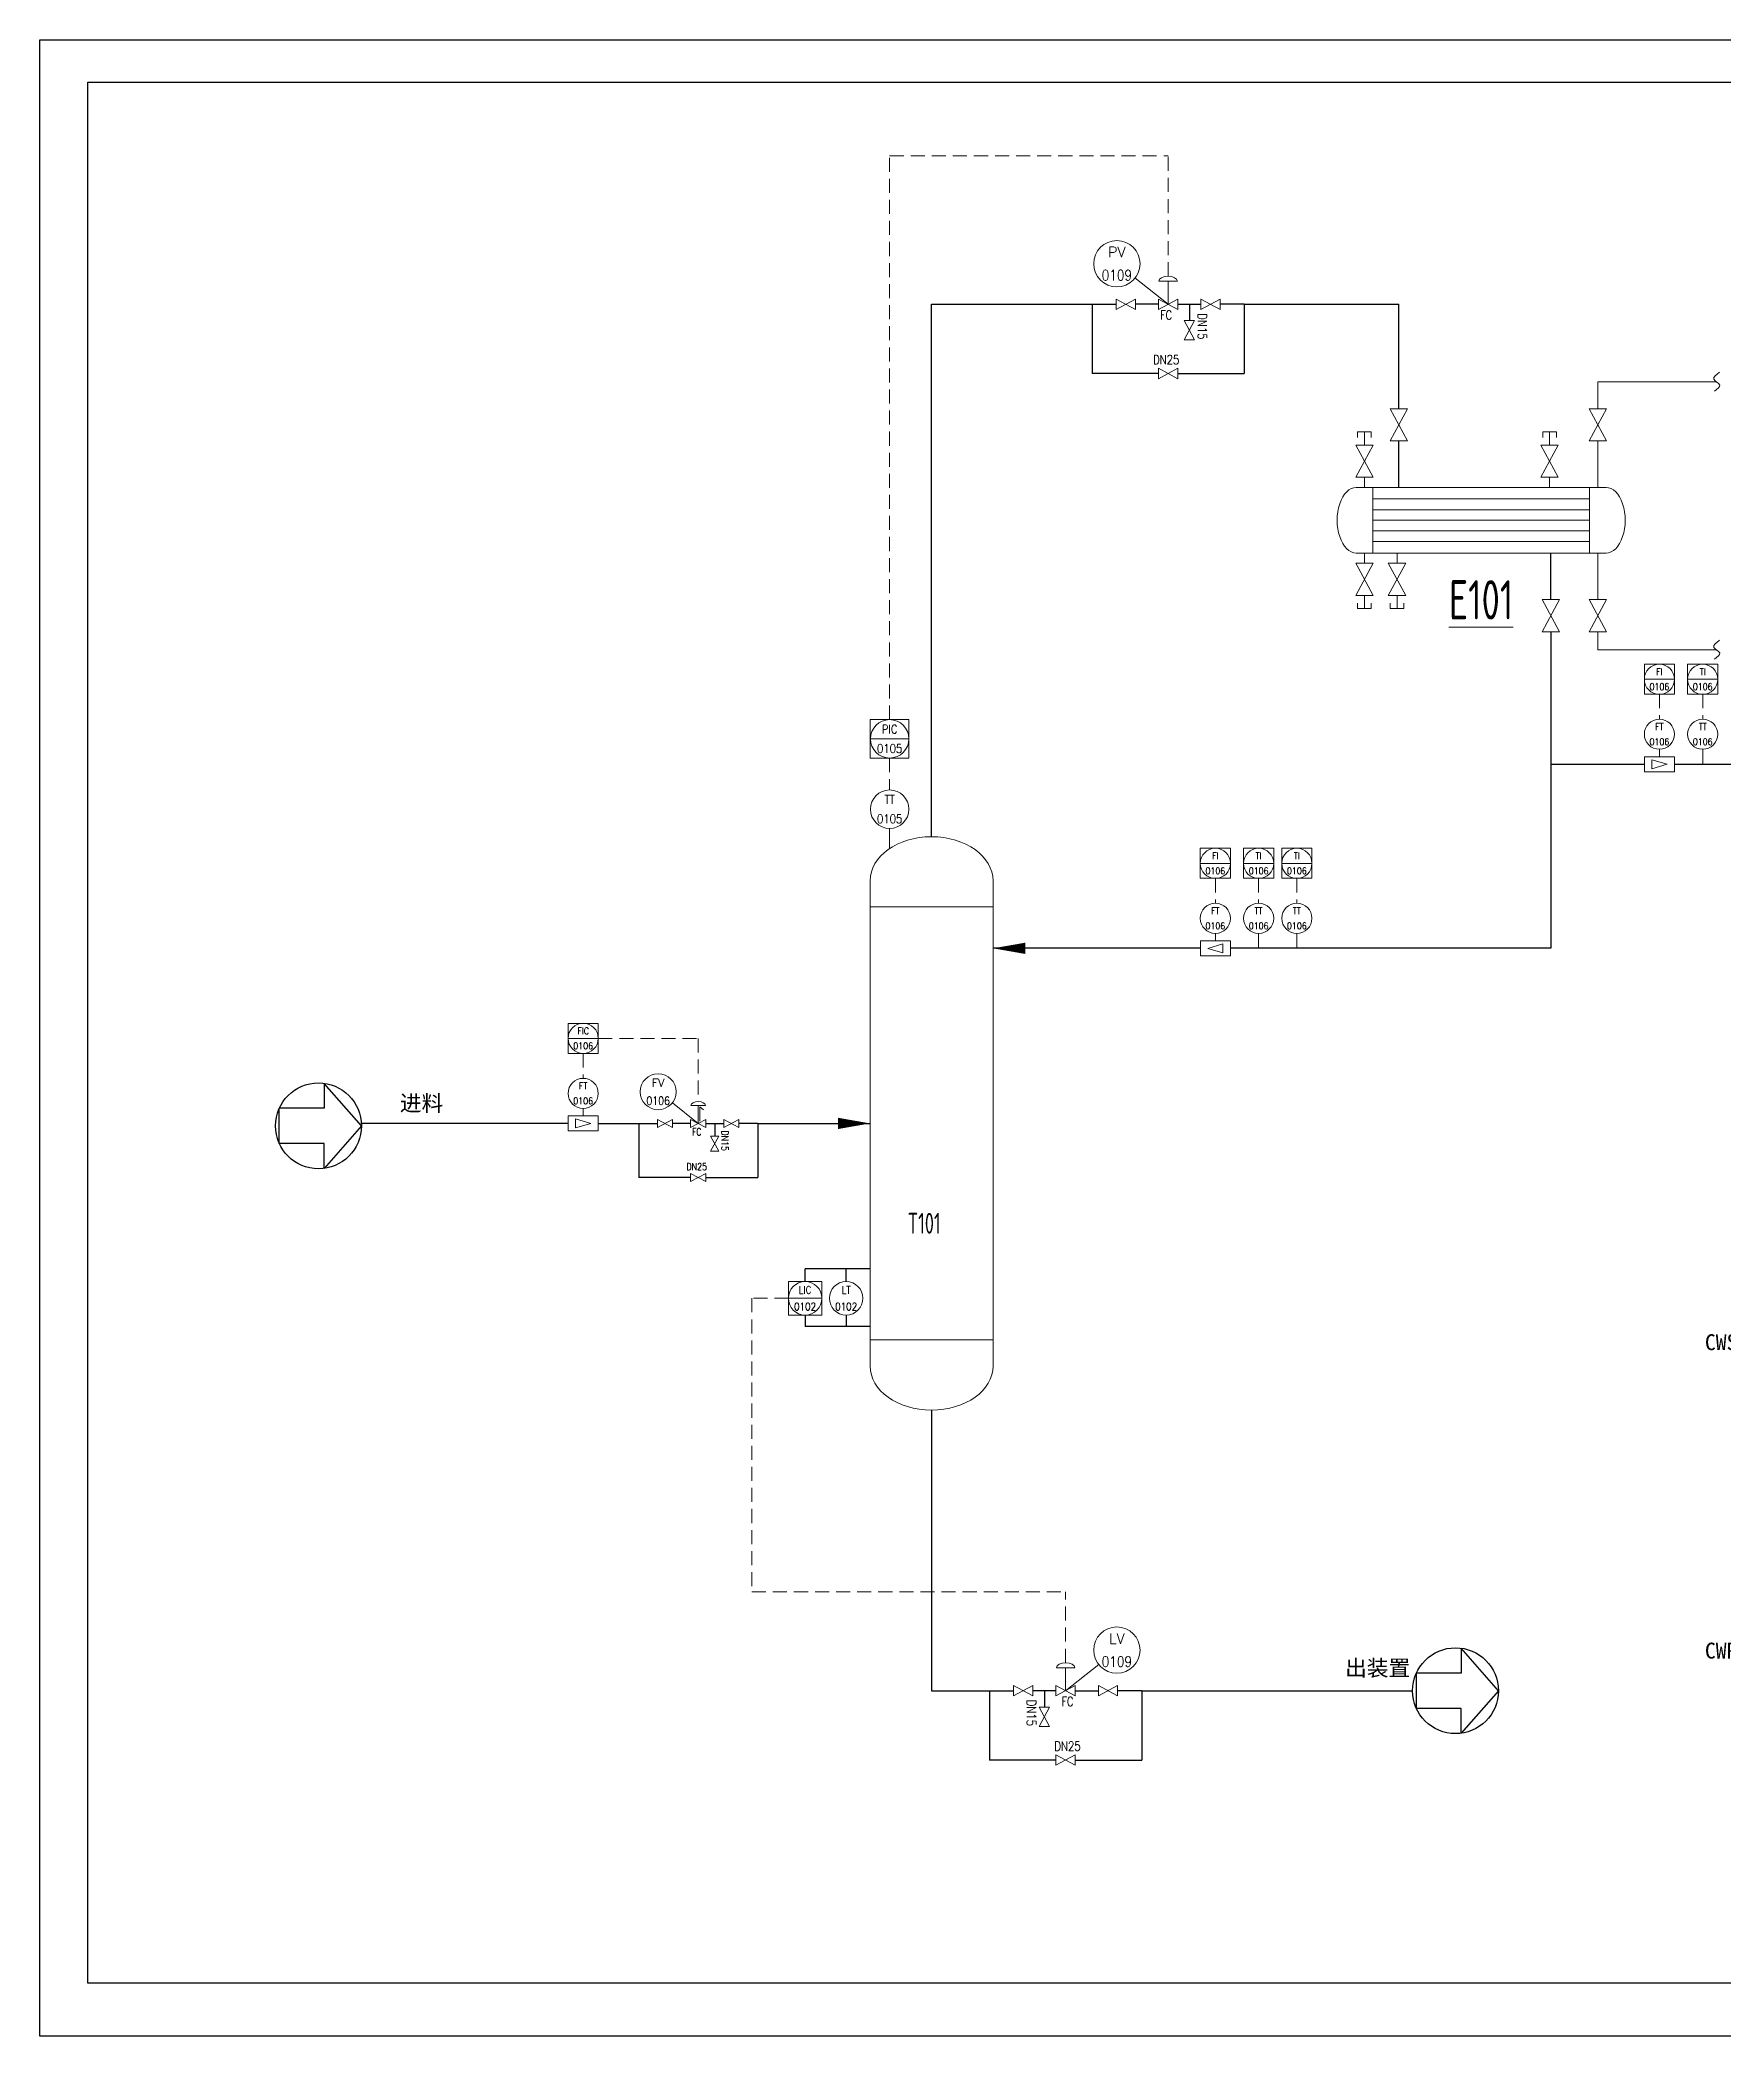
# Model space of a CAD drawing. Header units: millimetres. Extents: x 19974 to 20305, y 315 to 493.
# Drawn here: x 19974.1 to 20123.8, y 315.5 to 493.1 of the extents above; entities that cross this region are included whole.
import ezdxf
from ezdxf.enums import TextEntityAlignment as Align

# ---------------------------------------------------------------- set-up
doc = ezdxf.new("R2010")
doc.units = ezdxf.units.MM
doc.linetypes.add('DASHED2', pattern=[0.375, 0.25, -0.125])
for name, color, linetype, lineweight in [('主物料管线', 6, 'Continuous', 30), ('主设备', 7, 'Continuous', 15), ('仪表', 4, 'Continuous', 9), ('仪表虚线', 3, 'DASHED2', 15), ('冷却水', 5, 'Continuous', 18), ('工艺线', 6, 'Continuous', 30), ('文本', 3, 'Continuous', 9), ('阀门', 40, 'Continuous', 18)]:
    doc.layers.add(name, color=color, linetype=linetype, lineweight=lineweight)
doc.styles.get("Standard").update_dxf_attribs({"font": 'txt', "bigfont": 'gbcbig.shx'})
doc.styles.add('wsl-数字字母', font='simplex.shx', dxfattribs={"height": 3.5, "bigfont": 'gbcbig.shx'})
doc.styles.add('尚川', font='gbenor.shx', dxfattribs={"width": 0.8, "height": 5})
doc.styles.add('工程字', font='gbenor.shx', dxfattribs={"width": 0.75, "height": 5, "bigfont": 'gbcbig.shx'})

# ---------------------------------------------------------------- blocks, each defined once
blk = doc.blocks.new('阀门')
at = {"layer": '阀门'}
for p, q in [((2297.87, -353.04), (2295.92, -353.04)), ((2297.87, -353.04), (2295.92, -356.65)), ((2297.87, -356.65), (2295.92, -353.04)), ((2295.92, -356.65), (2297.87, -356.65))]:
    blk.add_line(p, q, dxfattribs=at)
blk = doc.blocks.new('流量计')
at = {"layer": '仪表', "ltscale": 5}
for p, q in [((2374.03, -338.44), (2370.43, -338.44)), ((2370.43, -345.64), (2370.43, -338.44)), ((2374.03, -338.44), (2374.03, -345.64)), ((2371.15, -343.84), (2372.23, -340.24)), ((2371.15, -343.84), (2373.31, -343.84)), ((2372.23, -340.24), (2373.31, -343.84)), ((2374.03, -345.64), (2370.43, -345.64))]:
    blk.add_line(p, q, dxfattribs=at)

msp = doc.modelspace()

# ---------------------------------------------------------------- linework, layer by layer
for p, q in [((20002.66, 396.48), (19999.35, 400.26)), ((19999.35, 400.26), (19999.35, 398.05)), ((20002.66, 396.48), (19999.35, 400.26)), ((19999.35, 400.26), (19999.35, 398.05)), ((19999.35, 398.05), (19995.36, 398.05)), ((19995.36, 394.91), (19995.36, 398.05)), ((19999.35, 398.05), (19995.36, 398.05)), ((19995.36, 394.91), (19995.36, 398.05)), ((20002.66, 396.48), (19999.35, 392.7)), ((20002.66, 396.48), (19999.35, 392.7)), ((19999.35, 394.91), (19995.36, 394.91)), ((19999.35, 394.91), (19995.36, 394.91)), ((19999.35, 392.7), (19999.35, 394.91)), ((19999.35, 392.7), (19999.35, 394.91)), ((20103.8, 346.22), (20100.5, 350)), ((20100.5, 350), (20100.5, 347.79)), ((20103.8, 346.22), (20100.5, 350)), ((20100.5, 350), (20100.5, 347.79)), ((20100.5, 347.79), (20096.51, 347.79)), ((20096.51, 344.65), (20096.51, 347.79)), ((20100.5, 347.79), (20096.51, 347.79)), ((20096.51, 344.65), (20096.51, 347.79)), ((20100.5, 344.65), (20096.51, 344.65)), ((20100.5, 344.65), (20096.51, 344.65)), ((20103.8, 346.22), (20100.5, 342.44)), ((20103.8, 346.22), (20100.5, 342.44)), ((20100.5, 342.44), (20100.5, 344.65)), ((20100.5, 342.44), (20100.5, 344.65))]:
    msp.add_line(p, q)
for centre in [(19998.84, 396.48), (19998.84, 396.48), (20099.98, 346.22), (20099.98, 346.22)]:
    msp.add_circle(centre, 3.82)
at = {"layer": '主物料管线', "ltscale": 20}
msp.add_line((20023.73, 396.7), (20027.34, 396.7), dxfattribs=at)
at = {"layer": '主物料管线', "ltscale": 5}
for p, q in [((20027.34, 396.7), (20027.34, 391.88)), ((20031.95, 396.7), (20030.35, 396.7)), ((20033.29, 396.7), (20034.9, 396.7)), ((20037.91, 396.7), (20037.91, 391.88)), ((20031.95, 391.88), (20027.34, 391.88)), ((20033.29, 391.88), (20037.91, 391.88))]:
    msp.add_line(p, q, dxfattribs=at)
at = {"layer": '主物料管线'}
for p, q in [((20027.34, 396.7), (20029, 396.7)), ((20037.91, 396.7), (20036.24, 396.7))]:
    msp.add_line(p, q, dxfattribs=at)
at = {"layer": '主物料管线', "ltscale": 10}
msp.add_line((20034.1, 396.7), (20034.1, 395.56), dxfattribs=at)
at = {"layer": '主设备', "ltscale": 5}
for p, q in [((20091.27, 458.23), (20091.27, 457.74)), ((20092.49, 458.23), (20091.27, 458.23)), ((20091.88, 457.06), (20091.88, 458.23)), ((20092.49, 458.23), (20092.49, 457.74)), ((20107.74, 458.23), (20107.74, 457.74)), ((20108.96, 458.23), (20107.74, 458.23)), ((20108.35, 457.06), (20108.35, 458.23)), ((20108.96, 458.23), (20108.96, 457.74)), ((20092.62, 453.29), (20091.15, 453.29)), ((20091.88, 454.2), (20091.88, 453.29)), ((20108.35, 454.2), (20108.35, 453.29)), ((20111.91, 453.29), (20113.38, 453.29)), ((20091.15, 447.45), (20092.62, 447.45)), ((20091.88, 446.55), (20091.88, 447.45)), ((20094.78, 446.55), (20094.78, 447.45)), ((20113.38, 447.45), (20111.91, 447.45)), ((20091.27, 442.51), (20091.27, 443)), ((20092.49, 442.51), (20091.27, 442.51)), ((20091.88, 443.68), (20091.88, 442.51)), ((20092.49, 442.51), (20092.49, 443)), ((20094.17, 442.51), (20094.17, 443)), ((20095.39, 442.51), (20094.17, 442.51)), ((20094.78, 443.68), (20094.78, 442.51)), ((20095.39, 442.51), (20095.39, 443)), ((20047.91, 415.97), (20047.91, 418.29)), ((20058.85, 415.97), (20058.85, 418.29)), ((20047.91, 377.43), (20047.91, 375.11)), ((20058.85, 377.43), (20058.85, 375.11))]:
    msp.add_line(p, q, dxfattribs=at)
at = {"layer": '主设备'}
for p, q in [((20092.62, 453.29), (20111.91, 453.29)), ((20092.62, 447.45), (20092.62, 453.29)), ((20111.91, 453.29), (20111.91, 447.45)), ((20111.91, 452.27), (20092.62, 452.27)), ((20111.91, 451.31), (20092.62, 451.31)), ((20111.91, 450.37), (20092.62, 450.37)), ((20111.91, 449.43), (20092.62, 449.43)), ((20111.91, 448.47), (20092.62, 448.47)), ((20111.91, 447.45), (20092.62, 447.45))]:
    msp.add_line(p, q, dxfattribs=at)
at = {"layer": '主设备', "ltscale": 5}
msp.add_lwpolyline([(20047.91, 415.97), (20058.85, 415.97), (20058.85, 377.43), (20047.91, 377.43)], close=True, dxfattribs=at)
for centre, major_axis, ratio, start_param, end_param in [((20091.15, 450.37), (0, 2.92), 0.58154, 0, 3.141593), ((20053.38, 418.29), (-5.47, 0), 0.716402, 3.141593, 6.283185)]:
    msp.add_ellipse(centre, major_axis=major_axis, ratio=ratio, start_param=start_param, end_param=end_param, dxfattribs=at)
at = {"layer": '主设备', "ltscale": 5, "extrusion": (0, 0, -1)}
for centre, major_axis, ratio, start_param, end_param in [((20113.38, 450.37), (0, 2.92), 0.58154, 0, 3.141593), ((20053.38, 375.11), (-5.47, 0), 0.716402, 3.141593, 6.283185)]:
    msp.add_ellipse(centre, major_axis=major_axis, ratio=ratio, start_param=start_param, end_param=end_param, dxfattribs=at)
at = {"layer": '仪表', "ltscale": 5}
for p, q in [((20074.42, 469.59), (20071.47, 471.93)), ((20116.78, 437.56), (20119.46, 437.56)), ((20116.78, 434.89), (20116.78, 437.56)), ((20119.46, 437.56), (20119.46, 434.89)), ((20120.63, 437.56), (20123.31, 437.56)), ((20120.63, 434.89), (20120.63, 437.56)), ((20123.31, 437.56), (20123.31, 434.89)), ((20116.78, 436.22), (20119.46, 436.22)), ((20120.63, 436.22), (20123.31, 436.22)), ((20119.46, 434.89), (20116.78, 434.89)), ((20123.31, 434.89), (20120.63, 434.89)), ((20051.36, 432.63), (20047.93, 432.63)), ((20047.93, 432.63), (20047.93, 429.21)), ((20051.36, 429.21), (20051.36, 432.63)), ((20051.36, 430.92), (20047.93, 430.92)), ((20118.12, 429.33), (20118.12, 429.99)), ((20121.97, 428.66), (20121.97, 429.99)), ((20047.93, 429.21), (20051.36, 429.21)), ((20049.65, 421.15), (20049.65, 422.94)), ((20077.28, 421.18), (20079.96, 421.18)), ((20077.28, 418.51), (20077.28, 421.18)), ((20079.96, 421.18), (20079.96, 418.51)), ((20081.13, 421.18), (20083.81, 421.18)), ((20081.13, 418.51), (20081.13, 421.18)), ((20083.81, 421.18), (20083.81, 418.51)), ((20084.53, 421.18), (20087.21, 421.18)), ((20084.53, 418.51), (20084.53, 421.18)), ((20087.21, 421.18), (20087.21, 418.51)), ((20077.28, 419.84), (20079.96, 419.84)), ((20081.13, 419.84), (20083.81, 419.84)), ((20084.53, 419.84), (20087.21, 419.84)), ((20079.96, 418.51), (20077.28, 418.51)), ((20083.81, 418.51), (20081.13, 418.51)), ((20087.21, 418.51), (20084.53, 418.51)), ((20078.62, 412.94), (20078.62, 413.61)), ((20082.47, 412.28), (20082.47, 413.61)), ((20085.87, 412.28), (20085.87, 413.61)), ((20021.05, 405.6), (20023.73, 405.6)), ((20021.05, 402.93), (20021.05, 405.6)), ((20023.73, 405.6), (20023.73, 402.93)), ((20021.05, 404.27), (20023.73, 404.27)), ((20023.73, 402.93), (20021.05, 402.93)), ((20022.39, 397.37), (20022.39, 398.04)), ((20032.62, 396.7), (20030.32, 398.53)), ((20043.62, 382.62), (20040.65, 382.62)), ((20040.65, 382.62), (20040.65, 379.65)), ((20043.62, 379.65), (20043.62, 382.62)), ((20043.62, 381.14), (20040.65, 381.14)), ((20040.65, 379.65), (20043.62, 379.65)), ((20065.3, 346.22), (20068.25, 348.56))]:
    msp.add_line(p, q, dxfattribs=at)
at = {"layer": '仪表', "lineweight": -3}
for p, q in [((20047.91, 383.77), (20042.13, 383.77)), ((20042.13, 382.62), (20042.13, 383.77)), ((20045.78, 382.62), (20045.78, 383.77)), ((20042.13, 379.65), (20042.13, 378.64)), ((20047.91, 378.64), (20042.13, 378.64)), ((20045.78, 379.65), (20045.78, 378.64))]:
    msp.add_line(p, q, dxfattribs=at)
at = {"layer": '仪表', "ltscale": 5}
for centre, radius in [((20069.86, 473.2), 2.06), ((20118.12, 436.22), 1.34), ((20121.97, 436.22), 1.34), ((20049.65, 430.92), 1.71), ((20118.12, 431.33), 1.34), ((20121.97, 431.33), 1.34), ((20049.65, 424.66), 1.71), ((20078.62, 419.84), 1.34), ((20082.47, 419.84), 1.34), ((20085.87, 419.84), 1.34), ((20078.62, 414.95), 1.34), ((20082.47, 414.95), 1.34), ((20085.87, 414.95), 1.34), ((20022.39, 404.27), 1.34), ((20022.39, 399.37), 1.34), ((20029.06, 399.52), 1.6), ((20042.13, 381.14), 1.49), ((20045.78, 381.14), 1.49), ((20069.86, 349.84), 2.06)]:
    msp.add_circle(centre, radius, dxfattribs=at)
at = {"layer": '仪表虚线', "ltscale": 5}
for p, q in [((20049.65, 432.63), (20049.65, 482.81)), ((20049.65, 482.81), (20074.42, 482.81)), ((20074.42, 472.08), (20074.42, 482.81)), ((20118.12, 434.89), (20118.12, 432.67)), ((20121.97, 434.89), (20121.97, 432.67)), ((20049.65, 429.21), (20049.65, 426.37)), ((20078.62, 418.51), (20078.62, 416.29)), ((20082.47, 418.51), (20082.47, 416.29)), ((20085.87, 418.51), (20085.87, 416.29)), ((20023.73, 404.27), (20032.62, 404.27)), ((20032.62, 404.27), (20032.62, 398.65)), ((20022.39, 402.93), (20022.39, 400.71)), ((20040.65, 381.14), (20037.39, 381.14)), ((20037.39, 381.14), (20037.39, 355.03)), ((20037.39, 355.03), (20065.3, 355.03)), ((20065.3, 348.71), (20065.3, 355.03))]:
    msp.add_line(p, q, dxfattribs=at)
at = {"layer": '冷却水', "ltscale": 5}
for p, q in [((20112.64, 462.69), (20112.64, 460.3)), ((20112.64, 462.69), (20123.19, 462.69)), ((20112.64, 457.44), (20112.64, 453.29)), ((20112.64, 443.3), (20112.64, 447.45)), ((20112.64, 438.84), (20112.64, 440.44)), ((20112.64, 438.84), (20123.19, 438.84))]:
    msp.add_line(p, q, dxfattribs=at)
for points in [[(20123.02, 461.87), (20123.48, 462.4), (20122.97, 462.91), (20123.45, 463.54)], [(20123.02, 438.02), (20123.48, 438.56), (20122.97, 439.06), (20123.45, 439.7)]]:
    msp.add_spline(points, degree=3, dxfattribs=at)
at = {"layer": '工艺线', "ltscale": 5}
for p, q in [((20053.38, 422.2), (20053.38, 469.59)), ((20053.38, 469.59), (20067.65, 469.59)), ((20067.65, 469.59), (20067.65, 463.42)), ((20073.56, 469.59), (20071.51, 469.59)), ((20075.28, 469.59), (20077.34, 469.59)), ((20081.19, 469.59), (20081.19, 463.42)), ((20081.19, 469.59), (20094.94, 469.59)), ((20094.94, 460.3), (20094.94, 469.59)), ((20073.56, 463.42), (20067.65, 463.42)), ((20075.28, 463.42), (20081.19, 463.42)), ((20094.94, 453.29), (20094.94, 457.44)), ((20108.45, 443.3), (20108.45, 447.45)), ((20108.45, 440.44), (20108.45, 428.66)), ((20108.45, 428.66), (20116.78, 428.66)), ((20108.45, 428.66), (20108.45, 412.28)), ((20119.46, 428.66), (20136.03, 428.66)), ((20077.28, 412.28), (20058.85, 412.28)), ((20108.45, 412.28), (20079.96, 412.28)), ((20021.05, 396.7), (20002.65, 396.7)), ((20037.91, 396.7), (20047.91, 396.7)), ((20053.38, 371.19), (20053.38, 346.22)), ((20053.38, 346.22), (20058.53, 346.22)), ((20058.53, 346.22), (20058.53, 340.05)), ((20064.44, 346.22), (20062.38, 346.22)), ((20066.16, 346.22), (20068.21, 346.22)), ((20072.07, 346.22), (20072.07, 340.05)), ((20072.07, 346.22), (20096.17, 346.22)), ((20064.44, 340.05), (20058.53, 340.05)), ((20066.16, 340.05), (20072.07, 340.05))]:
    msp.add_line(p, q, dxfattribs=at)
at = {"layer": '工艺线'}
for p, q in [((20067.65, 469.59), (20069.78, 469.59)), ((20081.19, 469.59), (20079.06, 469.59)), ((20058.53, 346.22), (20060.66, 346.22)), ((20072.07, 346.22), (20069.93, 346.22))]:
    msp.add_line(p, q, dxfattribs=at)
at = {"layer": '工艺线', "ltscale": 10}
for p, q in [((20076.31, 469.59), (20076.31, 468.13)), ((20063.41, 346.22), (20063.41, 344.76))]:
    msp.add_line(p, q, dxfattribs=at)
at = {"layer": '工艺线', "color": 0, "ltscale": 5}
for points in [[(19974.07, 493.11), (20305.41, 493.11), (20305.41, 315.49), (19974.07, 315.49)], [(19978.32, 489.34), (20300.69, 489.34), (20300.69, 320.21), (19978.32, 320.21)]]:
    msp.add_lwpolyline(points, close=True, dxfattribs=at)
at = {"layer": '工艺线', "ltscale": 5}
for points in [[(20058.85, 412.28, 0, 1, 0), (20061.71, 412.28, 1, 1, 0)], [(20047.91, 396.7, 0, 1, 0), (20045.06, 396.7, 1, 1, 0)]]:
    msp.add_lwpolyline(points, format="xyseb", dxfattribs=at)
at = {"layer": '阀门'}
for p, q in [((20075.24, 471.64), (20073.6, 471.64)), ((20074.42, 469.59), (20074.42, 471.64)), ((20033.26, 398.3), (20031.98, 398.3)), ((20032.62, 396.7), (20032.62, 398.3)), ((20064.48, 348.27), (20066.12, 348.27)), ((20065.3, 346.22), (20065.3, 348.27))]:
    msp.add_line(p, q, dxfattribs=at)
at = {"layer": '阀门', "ltscale": 5}
for p, q in [((20032.76, 396.89), (20032.76, 398.18)), ((20032.76, 398.18), (20033.1, 397.91))]:
    msp.add_line(p, q, dxfattribs=at)
at = {"layer": '阀门', "extrusion": (0, 0, -1)}
for centre, major_axis in [((20074.42, 471.64), (0.822, 0)), ((20032.62, 398.3), (0.642, 0))]:
    msp.add_ellipse(centre, major_axis=major_axis, ratio=0.534468, start_param=3.141593, end_param=6.283185, dxfattribs=at)
at = {"layer": '阀门'}
msp.add_ellipse((20065.3, 348.27), major_axis=(-0.822, 0), ratio=0.534468, start_param=3.141593, end_param=6.283185, dxfattribs=at)

# ---------------------------------------------------------------- block references
at = {"layer": '仪表', "yscale": 0.3714578837513708, "zscale": 0.3714578837513708}
for p, xscale, rotation in [((20245.18, 1309.84), 0.3714578837513708, 270), ((19951.57, 1293.46), -0.3714578837513708, 90), ((20149.44, 1277.88), 0.3714578837513708, 270)]:
    msp.add_blockref('流量计', p, dxfattribs=dict(at, xscale=xscale, rotation=rotation))
at = {"layer": '阀门'}
for p, xscale, yscale, zscale, rotation in [((19901.85, 1562.21), -0.4756944444444445, 0.4756944444444445, 0.4756944444444445, 90), ((20243.22, 1562.21), 0.4756944444444445, 0.4756944444444445, 0.4756944444444445, 270), ((20246.99, 1562.21), 0.4756944444444445, 0.4756944444444445, 0.4756944444444445, 270), ((20243.22, 1556.05), 0.4756944444444445, 0.4756944444444445, 0.4756944444444445, 270), ((18271.47, 174.39), -0.7925516268722073, 0.7925516268722073, 0.7925516268722073, 180), ((18287.94, 174.39), -0.7925516268722073, 0.7925516268722073, 0.7925516268722073, 180), ((21928.87, 160.64), 0.7925516268722073, 0.7925516268722073, 0.7925516268722073, 180), ((21933.05, 160.64), 0.7925516268722073, 0.7925516268722073, 0.7925516268722073, 180), ((19897.86, 1249.9), -0.3714578837513708, 0.3714578837513708, 0.3714578837513708, 90), ((20164.43, 1249.9), 0.3714578837513708, 0.3714578837513708, 0.3714578837513708, 270), ((20167.38, 1249.9), 0.3714578837513708, 0.3714578837513708, 0.3714578837513708, 270), ((20164.43, 1245.09), 0.3714578837513708, 0.3714578837513708, 0.3714578837513708, 270), ((19892.73, 1438.84), -0.4756944444444445, 0.4756944444444445, 0.4756944444444445, 90), ((19896.5, 1438.84), -0.4756944444444445, 0.4756944444444445, 0.4756944444444445, 90), ((20237.87, 1438.84), 0.4756944444444445, 0.4756944444444445, 0.4756944444444445, 270), ((19896.5, 1432.68), -0.4756944444444445, 0.4756944444444445, 0.4756944444444445, 90)]:
    msp.add_blockref('阀门', p, dxfattribs=dict(at, xscale=xscale, yscale=yscale, zscale=zscale, rotation=rotation))
for p, xscale, yscale, zscale in [((18983.69, 636.07), 0.4756944444444445, 0.4756944444444445, 0.4756944444444445), ((18274.53, 740.1), 0.7925516268722073, 0.7925516268722073, 0.7925516268722073), ((18292.23, 740.1), 0.7925516268722073, 0.7925516268722073, 0.7925516268722073), ((18271.47, 726.35), 0.7925516268722073, 0.7925516268722073, 0.7925516268722073), ((18274.37, 726.35), 0.7925516268722073, 0.7925516268722073, 0.7925516268722073), ((19180.89, 526.7), 0.3714578837513708, 0.3714578837513708, 0.3714578837513708), ((21156.03, 512.7), -0.4756944444444445, 0.4756944444444445, 0.4756944444444445)]:
    msp.add_blockref('阀门', p, dxfattribs=dict(at, xscale=xscale, yscale=yscale, zscale=zscale))

# ---------------------------------------------------------------- texts
at = {"char_height": 1.4153, "width": 12.5117, "attachment_point": 5, "rotation": 360}
for s, insert in [('{\\fSimSun|b0|i0|c134|p2;进料}', (20008.01, 398.42)), ('{\\fSimSun|b0|i0|c134|p2;CWS}', (20123.61, 377.22)), ('{\\fSimSun|b0|i0|c134|p2;CWR}', (20123.61, 349.78)), ('{\\fSimSun|b0|i0|c134|p2;出装置}', (20093.06, 348.16))]:
    msp.add_mtext(s, dxfattribs=dict(at, insert=insert))
at = {"layer": '文本', "ltscale": 5, "style": 'wsl-数字字母'}
for s, height, p in [('PV', 0.925, (20069.86, 474.23)), ('FV', 0.722, (20029.06, 400.32)), ('LV', 0.925, (20069.86, 350.86))]:
    msp.add_text(s, height=height, dxfattribs=at).set_placement(p, align=Align.MIDDLE)
for s, height, width, p in [('0109', 0.925, 0.85, (20069.86, 472.18)), ('DN25', 0.822, 0.8, (20074.25, 464.66)), ('FI', 0.602, 0.85, (20118.12, 436.89)), ('TI', 0.602, 0.85, (20121.97, 436.89)), ('0106', 0.602, 0.85, (20118.12, 435.56)), ('0106', 0.602, 0.85, (20121.97, 435.56)), ('PIC', 0.77, 0.85, (20049.65, 431.78)), ('FT', 0.602, 0.85, (20118.12, 432)), ('TT', 0.602, 0.85, (20121.97, 432)), ('0105', 0.77, 0.85, (20049.65, 430.06)), ('0106', 0.602, 0.85, (20118.12, 430.66)), ('0106', 0.602, 0.85, (20121.97, 430.66)), ('TT', 0.77, 0.85, (20049.65, 425.51)), ('0105', 0.77, 0.85, (20049.65, 423.8)), ('0106', 0.602, 0.85, (20078.62, 419.17)), ('FI', 0.602, 0.85, (20078.62, 420.51)), ('0106', 0.602, 0.85, (20082.47, 419.17)), ('TI', 0.602, 0.85, (20082.47, 420.51)), ('0106', 0.602, 0.85, (20085.87, 419.17)), ('TI', 0.602, 0.85, (20085.87, 420.51)), ('FT', 0.602, 0.85, (20078.62, 415.62)), ('TT', 0.602, 0.85, (20082.47, 415.62)), ('TT', 0.602, 0.85, (20085.87, 415.62)), ('0106', 0.602, 0.85, (20078.62, 414.28)), ('0106', 0.602, 0.85, (20082.47, 414.28)), ('0106', 0.602, 0.85, (20085.87, 414.28)), ('FIC', 0.602, 0.85, (20022.39, 404.93)), ('0106', 0.602, 0.85, (20022.39, 403.6)), ('FT', 0.602, 0.85, (20022.39, 400.04)), ('0106', 0.602, 0.85, (20022.39, 398.7)), ('0106', 0.722, 0.85, (20029.06, 398.72)), ('DN25', 0.642, 0.8, (20032.49, 392.85)), ('LIC', 0.669, 0.85, (20042.13, 381.88)), ('LT', 0.669, 0.85, (20045.78, 381.88)), ('0102', 0.669, 0.85, (20042.13, 380.4)), ('0102', 0.669, 0.85, (20045.78, 380.4)), ('0109', 0.925, 0.85, (20069.86, 348.81)), ('DN25', 0.822, 0.8, (20065.47, 341.29))]:
    msp.add_text(s, height=height, dxfattribs=dict(at, width=width)).set_placement(p, align=Align.MIDDLE)
at = {"layer": '文本', "style": 'wsl-数字字母', "width": 0.75}
for height, p in [(0.822, (20074.25, 468.63)), (0.642, (20032.49, 395.95)), (0.822, (20065.47, 345.26))]:
    msp.add_text('FC', height=height, dxfattribs=at).set_placement(p, align=Align.MIDDLE)
at = {"layer": '文本', "ltscale": 5, "style": 'wsl-数字字母', "width": 0.8}
for height, p in [(0.822, (20077.46, 467.62)), (0.642, (20035, 395.16)), (0.822, (20062.26, 344.25))]:
    msp.add_text('DN15', height=height, rotation=270, dxfattribs=at).set_placement(p, align=Align.MIDDLE)
at = {"layer": '文本'}
for s, insert, char_height, width, attachment_point, style in [('{\\Fgbenor,gbcbig|c134;\\LE101}', (20102.26, 443.29), 3.4923, 34.6882, 5, '尚川'), ('T101', (20051.25, 388.74), 1.857, 1.8573, 1, '工程字')]:
    msp.add_mtext(s, dxfattribs=dict(at, insert=insert, char_height=char_height, width=width, attachment_point=attachment_point, style=style))

doc.saveas('drawing.dxf')
